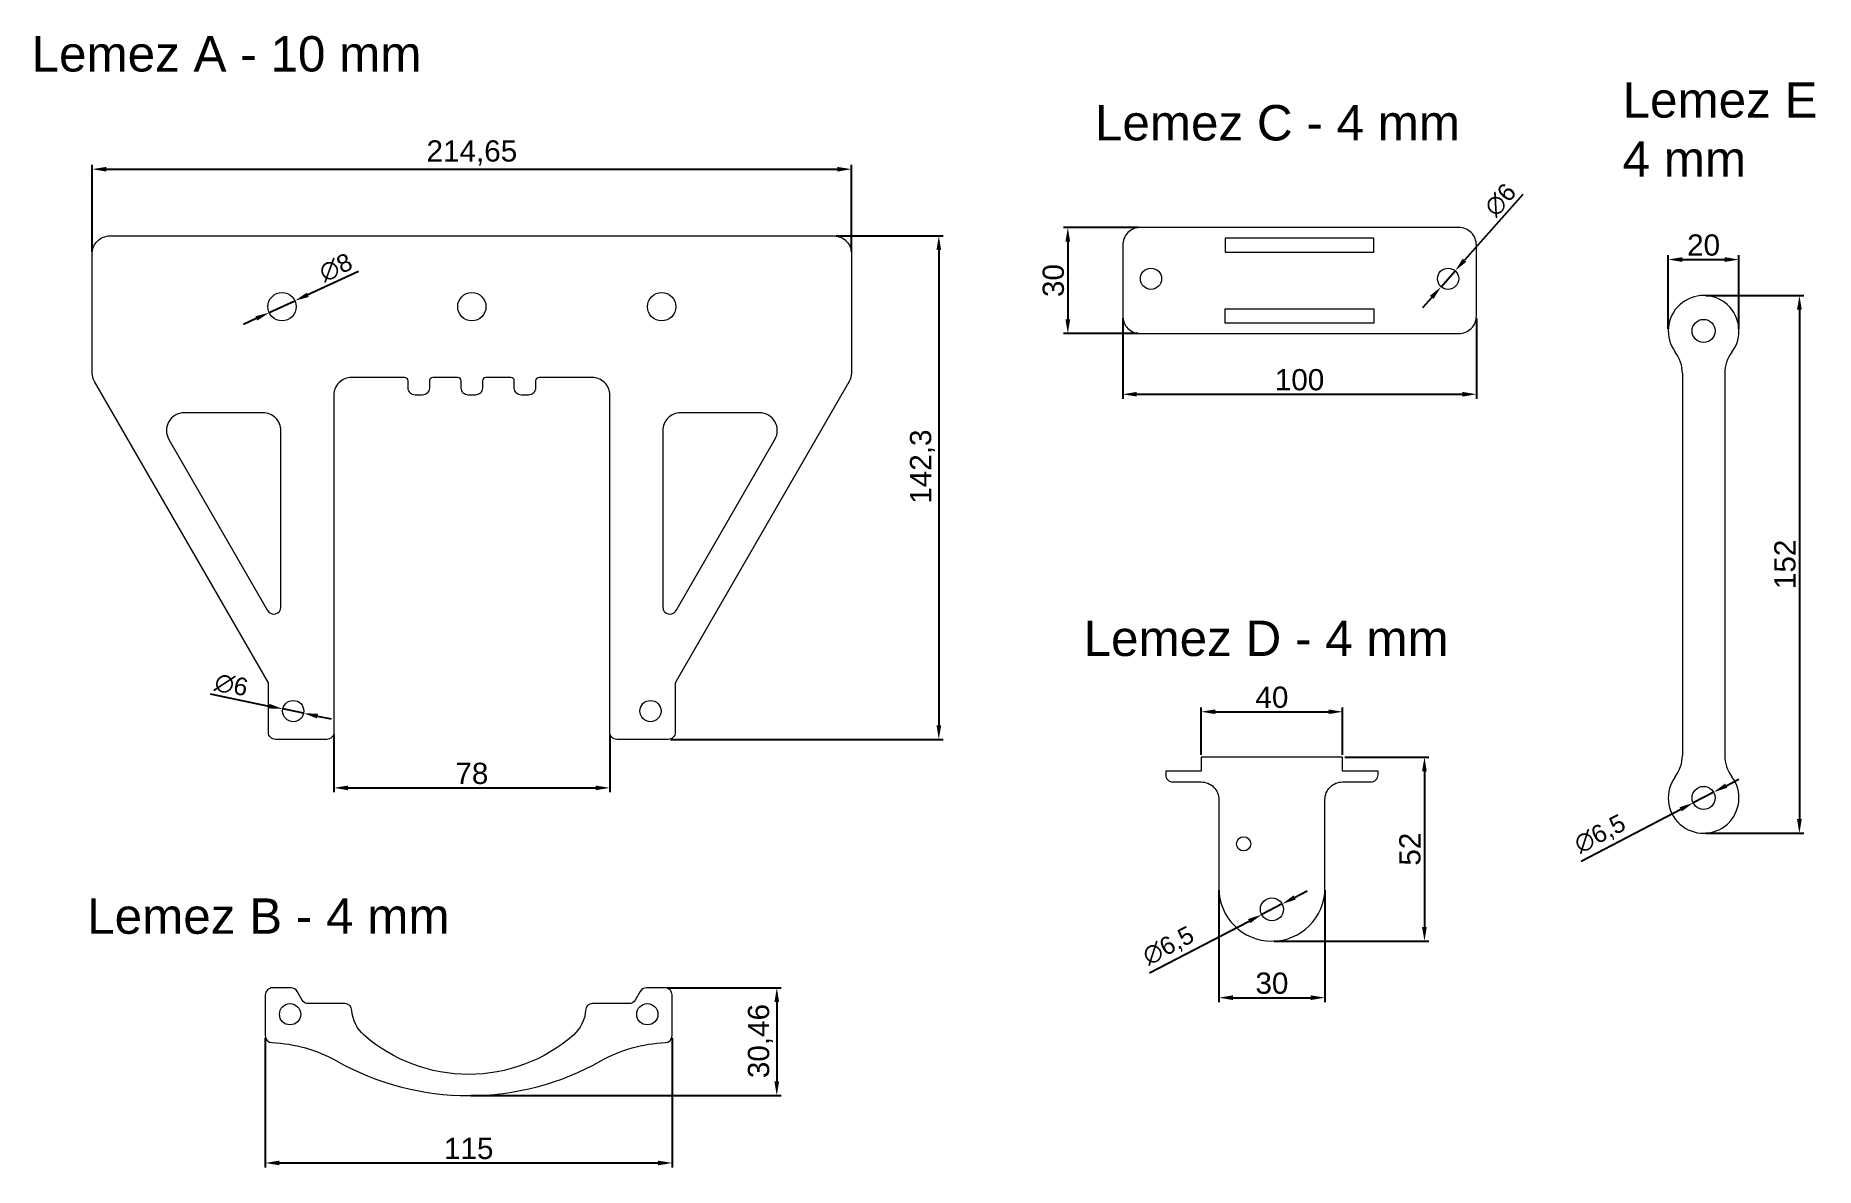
# Model space of a CAD drawing. Header units: millimetres. Extents: x 7381 to 7884, y 1178 to 1498.
import ezdxf

# ---------------------------------------------------------------- set-up
doc = ezdxf.new("R2010")
doc.units = ezdxf.units.MM
doc.layers.get('0').update_dxf_attribs({"lineweight": 15})
doc.layers.get('Defpoints').update_dxf_attribs({"lineweight": 15})
for name, color, linetype, lineweight in [('pocket', 50, 'Continuous', 15), ('Rajz kiegeszites', 30, 'Continuous', 15), ('Text', 102, 'Continuous', 15)]:
    doc.layers.add(name, color=color, linetype=linetype, lineweight=lineweight)
doc.styles.get("Standard").update_dxf_attribs({"font": 'arial.ttf'})
doc.dimstyles.new('ISO-25', dxfattribs={"dimtxt": 2.5, "dimasz": 2.5, "dimexe": 1.25, "dimexo": 0.625, "dimtad": 1, "dimtxsty": 'Standard', "dimcen": 2.5, "dimadec": 0, "dimazin": 0, "dimtfac": 1, "dimtmove": 0, "dimatfit": 3, "dimfxl": 1, "dimarcsym": 0})

# ---------------------------------------------------------------- blocks, each defined once
blk = doc.blocks.new('*D53')
at = {"layer": 'Defpoints', "color": 0}
for p in [(7782.01, 1431.8), (7778.04, 1427.3)]:
    blk.add_point(p, dxfattribs=at)
at = {"layer": 'Text', "color": 0, "lineweight": -2}
for p, q in [((7801.11, 1453.41), (7784.66, 1434.79)), ((7778.04, 1427.3), (7782.01, 1431.8)), ((7775.39, 1424.3), (7772.74, 1421.31))]:
    blk.add_line(p, q, dxfattribs=at)
at = {"layer": 'Text', "color": 0}
for points in [[(7784.16, 1435.23), (7785.16, 1434.35), (7782.01, 1431.8)], [(7774.89, 1424.74), (7775.89, 1423.86), (7778.04, 1427.3)]]:
    blk.add_solid(points, dxfattribs=at)
at = {"layer": 'Text', "color": 0, "insert": (7794.8, 1451.84), "char_height": 5, "attachment_point": 5, "rotation": 48.5279}
blk.add_mtext('∅6', dxfattribs=at)
blk = doc.blocks.new('*D54')
at = {"layer": 'Defpoints', "color": 0}
for p in [(7727.32, 1249.84), (7733.09, 1252.84)]:
    blk.add_point(p, dxfattribs=at)
at = {"layer": 'Text', "color": 0, "lineweight": -2}
for p, q in [((7736.64, 1254.68), (7740.19, 1256.52)), ((7695.58, 1233.37), (7723.77, 1248)), ((7733.09, 1252.84), (7727.32, 1249.84))]:
    blk.add_line(p, q, dxfattribs=at)
at = {"layer": 'Text', "color": 0}
for points in [[(7736.33, 1255.27), (7736.95, 1254.09), (7733.09, 1252.84)], [(7723.46, 1248.59), (7724.08, 1247.41), (7727.32, 1249.84)]]:
    blk.add_solid(points, dxfattribs=at)
at = {"layer": 'Text', "color": 0, "insert": (7701.06, 1240.81), "char_height": 5, "attachment_point": 5, "rotation": 27.4371}
blk.add_mtext('∅6,5', dxfattribs=at)
blk = doc.blocks.new('*D56')
at = {"layer": 'Defpoints', "color": 0, "ltscale": 0.5}
for p in [(7688.02, 1419.05), (7788.02, 1419), (7788.02, 1396.91)]:
    blk.add_point(p, dxfattribs=at)
at = {"layer": 'Text', "color": 0, "lineweight": -2, "ltscale": 0.5}
for p, q in [((7688.02, 1418.42), (7688.02, 1395.66)), ((7788.02, 1418.37), (7788.02, 1395.66)), ((7692.02, 1396.91), (7784.02, 1396.91))]:
    blk.add_line(p, q, dxfattribs=at)
at = {"layer": 'Text', "color": 0, "ltscale": 0.5}
for points in [[(7692.02, 1397.58), (7692.02, 1396.25), (7688.02, 1396.91)], [(7784.02, 1397.58), (7784.02, 1396.25), (7788.02, 1396.91)]]:
    blk.add_solid(points, dxfattribs=at)
at = {"layer": 'Text', "color": 0, "ltscale": 0.5, "insert": (7738.02, 1400.98), "char_height": 6, "attachment_point": 5}
blk.add_mtext('100', dxfattribs=at)
blk = doc.blocks.new('*D58')
at = {"layer": 'Defpoints', "color": 0, "ltscale": 0.5}
for p in [(7693.02, 1444.05), (7672.51, 1414.05), (7693.02, 1414.05)]:
    blk.add_point(p, dxfattribs=at)
at = {"layer": 'Text', "color": 0, "lineweight": -2, "ltscale": 0.5}
for p, q in [((7692.4, 1444.05), (7671.26, 1444.05)), ((7672.51, 1440.05), (7672.51, 1418.05)), ((7692.4, 1414.05), (7671.26, 1414.05))]:
    blk.add_line(p, q, dxfattribs=at)
at = {"layer": 'Text', "color": 0, "ltscale": 0.5}
for points in [[(7671.84, 1440.05), (7673.17, 1440.05), (7672.51, 1444.05)], [(7671.84, 1418.05), (7673.17, 1418.05), (7672.51, 1414.05)]]:
    blk.add_solid(points, dxfattribs=at)
at = {"layer": 'Text', "color": 0, "ltscale": 0.5, "insert": (7668.44, 1429.05), "char_height": 6, "attachment_point": 5, "rotation": 90}
blk.add_mtext('30', dxfattribs=at)
blk = doc.blocks.new('*D61')
at = {"layer": 'Defpoints', "color": 0, "ltscale": 0.5}
for p in [(7750.21, 1294.34), (7730.21, 1242.34), (7773.33, 1242.34)]:
    blk.add_point(p, dxfattribs=at)
at = {"layer": 'Text', "color": 0, "lineweight": -2, "ltscale": 0.5}
for p, q in [((7750.83, 1294.34), (7774.58, 1294.34)), ((7773.33, 1290.34), (7773.33, 1246.34)), ((7730.83, 1242.34), (7774.58, 1242.34))]:
    blk.add_line(p, q, dxfattribs=at)
at = {"layer": 'Text', "color": 0, "ltscale": 0.5}
for points in [[(7772.66, 1290.34), (7773.99, 1290.34), (7773.33, 1294.34)], [(7772.66, 1246.34), (7773.99, 1246.34), (7773.33, 1242.34)]]:
    blk.add_solid(points, dxfattribs=at)
at = {"layer": 'Text', "color": 0, "ltscale": 0.5, "insert": (7769.26, 1268.34), "char_height": 6, "attachment_point": 5, "rotation": 90}
blk.add_mtext('52', dxfattribs=at)
blk = doc.blocks.new('*D62')
at = {"layer": 'Defpoints', "color": 0, "ltscale": 0.5}
for p in [(7715.21, 1257.34), (7745.21, 1257.34), (7745.21, 1226.36)]:
    blk.add_point(p, dxfattribs=at)
at = {"layer": 'Text', "color": 0, "lineweight": -2, "ltscale": 0.5}
for p, q in [((7715.21, 1256.71), (7715.21, 1225.11)), ((7745.21, 1256.71), (7745.21, 1225.11)), ((7719.21, 1226.36), (7741.21, 1226.36))]:
    blk.add_line(p, q, dxfattribs=at)
at = {"layer": 'Text', "color": 0, "ltscale": 0.5}
for points in [[(7719.21, 1227.02), (7719.21, 1225.69), (7715.21, 1226.36)], [(7741.21, 1227.02), (7741.21, 1225.69), (7745.21, 1226.36)]]:
    blk.add_solid(points, dxfattribs=at)
at = {"layer": 'Text', "color": 0, "ltscale": 0.5, "insert": (7730.21, 1230.42), "char_height": 6, "attachment_point": 5}
blk.add_mtext('30', dxfattribs=at)
blk = doc.blocks.new('*D64')
at = {"layer": 'Defpoints', "color": 0, "ltscale": 0.5}
for p in [(7750.21, 1307.17), (7710.21, 1294.34), (7750.21, 1294.34)]:
    blk.add_point(p, dxfattribs=at)
at = {"layer": 'Text', "color": 0, "lineweight": -2, "ltscale": 0.5}
for p, q in [((7710.21, 1294.96), (7710.21, 1308.42)), ((7750.21, 1294.96), (7750.21, 1308.42)), ((7714.21, 1307.17), (7746.21, 1307.17))]:
    blk.add_line(p, q, dxfattribs=at)
at = {"layer": 'Text', "color": 0, "ltscale": 0.5}
for points in [[(7714.21, 1307.84), (7714.21, 1306.51), (7710.21, 1307.17)], [(7746.21, 1307.84), (7746.21, 1306.51), (7750.21, 1307.17)]]:
    blk.add_solid(points, dxfattribs=at)
at = {"layer": 'Text', "color": 0, "ltscale": 0.5, "insert": (7730.21, 1311.24), "char_height": 6, "attachment_point": 5}
blk.add_mtext('40', dxfattribs=at)
blk = doc.blocks.new('*D67')
at = {"layer": 'Defpoints', "color": 0, "ltscale": 0.5}
for p in [(7445.64, 1215.64), (7560.64, 1215.64), (7560.64, 1179.64)]:
    blk.add_point(p, dxfattribs=at)
at = {"layer": 'Text', "color": 0, "lineweight": -2, "ltscale": 0.5}
for p, q in [((7445.64, 1215.02), (7445.64, 1178.39)), ((7560.64, 1215.02), (7560.64, 1178.39)), ((7449.64, 1179.64), (7556.64, 1179.64))]:
    blk.add_line(p, q, dxfattribs=at)
at = {"layer": 'Text', "color": 0, "ltscale": 0.5}
for points in [[(7449.64, 1180.31), (7449.64, 1178.98), (7445.64, 1179.64)], [(7556.64, 1180.31), (7556.64, 1178.98), (7560.64, 1179.64)]]:
    blk.add_solid(points, dxfattribs=at)
at = {"layer": 'Text', "color": 0, "ltscale": 0.5, "insert": (7503.14, 1183.71), "char_height": 6, "attachment_point": 5}
blk.add_mtext('115', dxfattribs=at)
blk = doc.blocks.new('*D69')
at = {"layer": 'Defpoints', "color": 0, "ltscale": 0.5}
for p in [(7558.64, 1229.14), (7503.14, 1198.67), (7590.24, 1198.67)]:
    blk.add_point(p, dxfattribs=at)
at = {"layer": 'Text', "color": 0, "lineweight": -2, "ltscale": 0.5}
for p, q in [((7559.26, 1229.14), (7591.49, 1229.14)), ((7590.24, 1225.14), (7590.24, 1202.67)), ((7503.76, 1198.67), (7591.49, 1198.67))]:
    blk.add_line(p, q, dxfattribs=at)
at = {"layer": 'Text', "color": 0, "ltscale": 0.5}
for points in [[(7589.57, 1225.14), (7590.9, 1225.14), (7590.24, 1229.14)], [(7589.57, 1202.67), (7590.9, 1202.67), (7590.24, 1198.67)]]:
    blk.add_solid(points, dxfattribs=at)
at = {"layer": 'Text', "color": 0, "ltscale": 0.5, "insert": (7585.63, 1214.1), "char_height": 6, "attachment_point": 5, "rotation": 90}
blk.add_mtext('30,46', dxfattribs=at)
blk = doc.blocks.new('*D71')
at = {"layer": 'Defpoints', "color": 0, "ltscale": 0.5}
for p in [(7611.35, 1460.52), (7396.7, 1436.67), (7611.35, 1436.67)]:
    blk.add_point(p, dxfattribs=at)
at = {"layer": 'Text', "color": 0, "lineweight": -2, "ltscale": 0.5}
for p, q in [((7396.7, 1437.29), (7396.7, 1461.77)), ((7400.7, 1460.52), (7607.35, 1460.52)), ((7611.35, 1437.29), (7611.35, 1461.77))]:
    blk.add_line(p, q, dxfattribs=at)
at = {"layer": 'Text', "color": 0, "ltscale": 0.5}
for points in [[(7400.7, 1461.18), (7400.7, 1459.85), (7396.7, 1460.52)], [(7607.35, 1461.18), (7607.35, 1459.85), (7611.35, 1460.52)]]:
    blk.add_solid(points, dxfattribs=at)
at = {"layer": 'Text', "color": 0, "ltscale": 0.5, "insert": (7504.03, 1465.12), "char_height": 6, "attachment_point": 5}
blk.add_mtext('214,65', dxfattribs=at)
blk = doc.blocks.new('*D73')
at = {"layer": 'Defpoints', "color": 0, "ltscale": 0.5}
for p in [(7606.35, 1441.67), (7559.53, 1299.37), (7636.05, 1299.37)]:
    blk.add_point(p, dxfattribs=at)
at = {"layer": 'Text', "color": 0, "lineweight": -2, "ltscale": 0.5}
for p, q in [((7606.98, 1441.67), (7637.3, 1441.67)), ((7636.05, 1437.67), (7636.05, 1303.37)), ((7560.15, 1299.37), (7637.3, 1299.37))]:
    blk.add_line(p, q, dxfattribs=at)
at = {"layer": 'Text', "color": 0, "ltscale": 0.5}
for points in [[(7635.38, 1437.67), (7636.71, 1437.67), (7636.05, 1441.67)], [(7635.38, 1303.37), (7636.71, 1303.37), (7636.05, 1299.37)]]:
    blk.add_solid(points, dxfattribs=at)
at = {"layer": 'Text', "color": 0, "ltscale": 0.5, "insert": (7631.44, 1376.46), "char_height": 6, "attachment_point": 5, "rotation": 90}
blk.add_mtext('142,3', dxfattribs=at)
blk = doc.blocks.new('*D75')
at = {"layer": 'Defpoints', "color": 0, "ltscale": 0.5}
for p in [(7465.03, 1301.37), (7543.03, 1301.37), (7543.03, 1285.66)]:
    blk.add_point(p, dxfattribs=at)
at = {"layer": 'Text', "color": 0, "lineweight": -2, "ltscale": 0.5}
for p, q in [((7465.03, 1300.74), (7465.03, 1284.41)), ((7543.03, 1300.74), (7543.03, 1284.41)), ((7469.03, 1285.66), (7539.03, 1285.66))]:
    blk.add_line(p, q, dxfattribs=at)
at = {"layer": 'Text', "color": 0, "ltscale": 0.5}
for points in [[(7469.03, 1286.32), (7469.03, 1284.99), (7465.03, 1285.66)], [(7539.03, 1286.32), (7539.03, 1284.99), (7543.03, 1285.66)]]:
    blk.add_solid(points, dxfattribs=at)
at = {"layer": 'Text', "color": 0, "ltscale": 0.5, "insert": (7504.03, 1289.72), "char_height": 6, "attachment_point": 5}
blk.add_mtext('78', dxfattribs=at)
blk = doc.blocks.new('*D76')
at = {"layer": 'Defpoints', "color": 0}
for p in [(7450.59, 1307.97), (7456.46, 1306.76)]:
    blk.add_point(p, dxfattribs=at)
at = {"layer": 'Text', "color": 0, "lineweight": -2}
for p, q in [((7430.04, 1312.2), (7446.67, 1308.78)), ((7456.46, 1306.76), (7450.59, 1307.97)), ((7460.38, 1305.95), (7464.3, 1305.15))]:
    blk.add_line(p, q, dxfattribs=at)
at = {"layer": 'Text', "color": 0}
for points in [[(7446.8, 1309.43), (7446.54, 1308.12), (7450.59, 1307.97)], [(7460.52, 1306.61), (7460.25, 1305.3), (7456.46, 1306.76)]]:
    blk.add_solid(points, dxfattribs=at)
at = {"layer": 'Text', "color": 0, "insert": (7436.03, 1314.74), "char_height": 5, "attachment_point": 5, "rotation": 348.369}
blk.add_mtext('∅6', dxfattribs=at)
blk = doc.blocks.new('*D77')
at = {"layer": 'Defpoints', "color": 0}
for p in [(7446.73, 1419.99), (7454, 1423.34)]:
    blk.add_point(p, dxfattribs=at)
at = {"layer": 'Text', "color": 0, "lineweight": -2}
for p, q in [((7471.98, 1431.61), (7457.63, 1425.01)), ((7446.73, 1419.99), (7454, 1423.34)), ((7443.1, 1418.32), (7439.46, 1416.65))]:
    blk.add_line(p, q, dxfattribs=at)
at = {"layer": 'Text', "color": 0}
for points in [[(7457.35, 1425.62), (7457.91, 1424.4), (7454, 1423.34)], [(7442.82, 1418.93), (7443.37, 1417.72), (7446.73, 1419.99)]]:
    blk.add_solid(points, dxfattribs=at)
at = {"layer": 'Text', "color": 0, "insert": (7465.57, 1432.73), "char_height": 5, "attachment_point": 5, "rotation": 24.7071}
blk.add_mtext('∅8', dxfattribs=at)
blk = doc.blocks.new('*D87')
at = {"layer": 'Defpoints', "color": 0}
for p in [(7855.1, 1284.44), (7849.33, 1281.45)]:
    blk.add_point(p, dxfattribs=at)
at = {"layer": 'Text', "color": 0, "lineweight": -2}
for p, q in [((7858.65, 1286.28), (7862.2, 1288.13)), ((7855.1, 1284.44), (7849.33, 1281.45)), ((7817.59, 1264.97), (7845.78, 1279.6))]:
    blk.add_line(p, q, dxfattribs=at)
at = {"layer": 'Text', "color": 0}
for points in [[(7858.34, 1286.88), (7858.96, 1285.69), (7855.1, 1284.44)], [(7845.47, 1280.19), (7846.09, 1279.01), (7849.33, 1281.45)]]:
    blk.add_solid(points, dxfattribs=at)
at = {"layer": 'Text', "color": 0, "insert": (7823.07, 1272.42), "char_height": 5, "attachment_point": 5, "rotation": 27.4371}
blk.add_mtext('∅6,5', dxfattribs=at)
blk = doc.blocks.new('*D91')
at = {"layer": 'Defpoints', "color": 0, "ltscale": 0.5}
for p in [(7862.24, 1434.99), (7842.24, 1414.83), (7862.24, 1414.83)]:
    blk.add_point(p, dxfattribs=at)
at = {"layer": 'Text', "color": 0, "lineweight": -2, "ltscale": 0.5}
for p, q in [((7842.24, 1415.45), (7842.24, 1436.24)), ((7846.24, 1434.99), (7858.24, 1434.99)), ((7862.24, 1415.45), (7862.24, 1436.24))]:
    blk.add_line(p, q, dxfattribs=at)
at = {"layer": 'Text', "color": 0, "ltscale": 0.5}
for points in [[(7846.24, 1435.66), (7846.24, 1434.32), (7842.24, 1434.99)], [(7858.24, 1435.66), (7858.24, 1434.32), (7862.24, 1434.99)]]:
    blk.add_solid(points, dxfattribs=at)
at = {"layer": 'Text', "color": 0, "ltscale": 0.5, "insert": (7852.24, 1439.05), "char_height": 6, "attachment_point": 5}
blk.add_mtext('20', dxfattribs=at)
blk = doc.blocks.new('*D92')
at = {"layer": 'Defpoints', "color": 0, "ltscale": 0.5}
for p in [(7852.24, 1424.83), (7852.24, 1272.83), (7879.33, 1272.83)]:
    blk.add_point(p, dxfattribs=at)
at = {"layer": 'Text', "color": 0, "lineweight": -2, "ltscale": 0.5}
for p, q in [((7852.87, 1424.83), (7880.58, 1424.83)), ((7879.33, 1420.83), (7879.33, 1276.83)), ((7852.87, 1272.83), (7880.58, 1272.83))]:
    blk.add_line(p, q, dxfattribs=at)
at = {"layer": 'Text', "color": 0, "ltscale": 0.5}
for points in [[(7878.66, 1420.83), (7880, 1420.83), (7879.33, 1424.83)], [(7878.66, 1276.83), (7880, 1276.83), (7879.33, 1272.83)]]:
    blk.add_solid(points, dxfattribs=at)
at = {"layer": 'Text', "color": 0, "ltscale": 0.5, "insert": (7875.27, 1348.83), "char_height": 6, "attachment_point": 5, "rotation": 90}
blk.add_mtext('152', dxfattribs=at)

msp = doc.modelspace()

# ---------------------------------------------------------------- linework, layer by layer
at = {"ltscale": 0.5}
for p, q in [((7846.243, 1402.826), (7846.243, 1294.826)), ((7858.243, 1402.826), (7858.243, 1294.826))]:
    msp.add_line(p, q, dxfattribs=at)
msp.add_lwpolyline([(7717.022, 1444.048), (7693.022, 1444.048, 0.4142136), (7688.022, 1439.048), (7688.022, 1433.048), (7688.022, 1426.048), (7688.022, 1419.048, 0.4142136), (7693.022, 1414.048), (7708.022, 1414.048), (7738.022, 1414.048), (7768.022, 1414.048), (7783.022, 1414.048, 0.4142136), (7788.022, 1419.048), (7788.022, 1426.048), (7788.022, 1433.048), (7788.022, 1439.048, 0.4142136), (7783.022, 1444.048), (7759.022, 1444.048)], format="xyb", close=True)
for points in [[(7717.022, 1441.048), (7717.022, 1437.048), (7718.022, 1437.048), (7758.022, 1437.048), (7759.022, 1437.048), (7759.022, 1441.048)], [(7718.022, 1417.048), (7717.022, 1417.048), (7717.022, 1421.048), (7759.022, 1421.048), (7759.022, 1417.048), (7758.022, 1417.048)]]:
    msp.add_lwpolyline(points, close=True, dxfattribs=at)
msp.add_lwpolyline([(7710.205, 1290.339), (7700.205, 1290.339), (7700.205, 1289.339, 0.4142136), (7702.205, 1287.339), (7710.205, 1287.339, -0.4142136), (7715.205, 1282.339), (7715.205, 1257.339, 1), (7745.205, 1257.339), (7745.205, 1282.339, -0.4142136), (7750.205, 1287.339), (7758.205, 1287.339, 0.4142136), (7760.205, 1289.339), (7760.205, 1290.339), (7750.205, 1290.339), (7750.205, 1294.339), (7730.205, 1294.339), (7710.205, 1294.339)], format="xyb", close=True, dxfattribs=at)
for centre in [(7696.022, 1429.548), (7780.022, 1429.548)]:
    msp.add_circle(centre, 3)
for centre, radius in [((7852.243, 1414.826), 3.25), ((7852.243, 1282.826), 3.25), ((7722.205, 1269.839), 2), ((7730.205, 1251.339), 3.25)]:
    msp.add_circle(centre, radius, dxfattribs=at)
for centre, start, end in [((7852.243, 1414.826), 323.1301, 216.8699), ((7836.243, 1402.826), 0, 36.8699), ((7868.243, 1402.826), 143.1301, 180), ((7836.243, 1294.826), 323.1301, 0), ((7868.243, 1294.826), 180, 216.8699), ((7852.243, 1282.826), 143.1301, 36.8699)]:
    msp.add_arc(centre, 10, start, end, dxfattribs=at)
at = {"layer": 'pocket', "color": 7, "ltscale": 0.5}
msp.add_lwpolyline([(7560.638, 1227.137, 0.4142136), (7558.638, 1229.137), (7553.371, 1229.137, 0.2679492), (7551.638, 1228.137), (7550.216, 1225.673, -0.2679492), (7548.484, 1224.673), (7547.638, 1224.673), (7538.142, 1224.673, 0.3987687), (7536.145, 1222.779, -0.2027061), (7532.736, 1215.776, -0.1813995), (7503.138, 1204.673, -0.1813995), (7473.541, 1215.776, -0.2027061), (7470.132, 1222.779, 0.3987687), (7468.135, 1224.673), (7458.638, 1224.673), (7457.793, 1224.673, -0.2679492), (7456.061, 1225.673), (7454.638, 1228.137, 0.2679492), (7452.906, 1229.137), (7447.638, 1229.137, 0.4142136), (7445.638, 1227.137), (7445.638, 1215.644, 0.4034248), (7447.565, 1213.646, -0.1198739), (7465.759, 1208.501, 0.1292612), (7503.138, 1198.673, 0.1292612), (7540.518, 1208.501, -0.1198739), (7558.712, 1213.646, 0.4034248), (7560.638, 1215.644)], format="xyb", close=True, dxfattribs=at)
for centre in [(7452.638, 1221.673), (7553.638, 1221.673)]:
    msp.add_circle(centre, 3, dxfattribs=at)
at = {"layer": 'Rajz kiegeszites', "color": 7, "ltscale": 0.5}
for points in [[(7446.526, 1307.366), (7446.526, 1315.366), (7397.37, 1400.506, -0.1316525), (7396.701, 1403.006), (7396.701, 1436.666, -0.4142136), (7401.701, 1441.666), (7504.026, 1441.666), (7606.351, 1441.666, -0.4142136), (7611.351, 1436.666), (7611.351, 1403.006, -0.1316525), (7610.681, 1400.506), (7561.794, 1315.83, 0.1316525), (7561.526, 1314.83), (7561.526, 1307.366), (7561.526, 1301.366, -0.4142136), (7559.526, 1299.366), (7545.026, 1299.366, -0.4142136), (7543.026, 1301.366), (7543.026, 1310.366), (7543.026, 1396.666, 0.4142136), (7538.026, 1401.666), (7523.026, 1401.666, 0.4142136), (7522.026, 1400.666), (7522.026, 1398.666, -0.4142136), (7520.026, 1396.666), (7518.026, 1396.666, -0.4142136), (7516.026, 1398.666), (7516.026, 1400.666, 0.4142136), (7515.026, 1401.666), (7508.026, 1401.666, 0.4142136), (7507.026, 1400.666), (7507.026, 1398.666, -0.4142136), (7505.026, 1396.666), (7503.026, 1396.666, -0.4142136), (7501.026, 1398.666), (7501.026, 1400.666, 0.4142136), (7500.026, 1401.666), (7493.026, 1401.666, 0.4142136), (7492.026, 1400.666), (7492.026, 1398.666, -0.4142136), (7490.026, 1396.666), (7488.026, 1396.666, -0.4142136), (7486.026, 1398.666), (7486.026, 1400.666, 0.4142136), (7485.026, 1401.666), (7470.026, 1401.666, 0.4142136), (7465.026, 1396.666), (7465.026, 1310.366), (7465.026, 1301.366, -0.4142136), (7463.026, 1299.366), (7448.526, 1299.366, -0.4142136), (7446.526, 1301.366)], [(7418.351, 1384.166), (7446.294, 1335.768, 0.767327), (7450.026, 1336.768), (7450.026, 1386.666, 0.4142136), (7445.026, 1391.666), (7422.681, 1391.666, 0.5773503)], [(7563.026, 1391.666, 0.4142136), (7558.026, 1386.666), (7558.026, 1336.768, 0.767327), (7561.758, 1335.768), (7589.701, 1384.166, 0.5773503), (7585.37, 1391.666)]]:
    msp.add_lwpolyline(points, format="xyb", close=True, dxfattribs=at)
for centre, radius in [((7450.363, 1421.666), 4), ((7504.026, 1421.666), 4), ((7557.689, 1421.666), 4), ((7453.526, 1307.366), 3), ((7554.526, 1307.366), 3)]:
    msp.add_circle(centre, radius, dxfattribs=at)

# ---------------------------------------------------------------- texts
at = {"layer": 'Text', "char_height": 10, "attachment_point": 1}
for s, width, insert in [('Lemez A - 10 mm', 211.34682, (7379.553, 1498.132)), ('Lemez E \\P4 mm', 112.67384, (7829.331, 1485.096)), ('Lemez C - 4 mm', 115.53736, (7680.161, 1478.652)), ('Lemez D - 4 mm', 120.22136, (7676.957, 1332.932)), ('Lemez B - 4 mm', 211.34682, (7395.273, 1254.426))]:
    msp.add_mtext_dynamic_manual_height_columns(s, width=width, gutter_width=12.5, heights=[0], dxfattribs=dict(at, insert=insert))

# ---------------------------------------------------------------- dimensions: what is measured, and where the dimension line sits
at = {"layer": 'Text', "ltscale": 0.5}
for base, p1, p2, picture, middle in [((7611.351, 1460.517), (7396.701, 1436.666), (7611.351, 1436.666), '*D71', (7504.026, 1465.123)), ((7862.243, 1434.991), (7842.243, 1414.826), (7862.243, 1414.826), '*D91', (7852.243, 1439.055)), ((7788.022, 1396.914), (7688.022, 1419.048), (7788.022, 1418.996), '*D56', (7738.022, 1400.978)), ((7750.205, 1307.174), (7710.205, 1294.339), (7750.205, 1294.339), '*D64', (7730.205, 1311.237)), ((7543.026, 1285.657), (7465.026, 1301.366), (7543.026, 1301.366), '*D75', (7504.026, 1289.72)), ((7745.205, 1226.356), (7715.205, 1257.339), (7745.205, 1257.339), '*D62', (7730.205, 1230.421)), ((7560.638, 1179.642), (7445.638, 1215.644), (7560.638, 1215.644), '*D67', (7503.138, 1183.705))]:
    dim = msp.add_linear_dim(base=base, p1=p1, p2=p2, dimstyle='ISO-25', override={"dimtxt": 6, "dimasz": 4, "dimgap": 1}, dxfattribs=at)
    dim.commit()
    dim.dimension.update_dxf_attribs({"geometry": picture, "text_midpoint": middle})
at = {"layer": 'Text'}
for p1, p2, picture, middle in [((7778.035, 1427.3), (7782.009, 1431.796), '*D53', (7797.565, 1449.396)), ((7446.729, 1419.994), (7453.997, 1423.338), '*D77', (7467.112, 1429.372)), ((7456.464, 1306.761), (7450.587, 1307.971), '*D76', (7435.287, 1311.12)), ((7855.099, 1284.441), (7849.33, 1281.446), '*D87', (7824.951, 1268.789)), ((7733.09, 1252.837), (7727.321, 1249.842), '*D54', (7702.942, 1237.185))]:
    dim = msp.add_diameter_dim_2p(p1=p1, p2=p2, dimstyle='ISO-25', override={"dimtxt": 5, "dimasz": 4, "dimgap": 1}, dxfattribs=at)
    dim.commit()
    dim.dimension.update_dxf_attribs({"geometry": picture, "text_midpoint": middle, "dimtype": 163})
at = {"layer": 'Text', "ltscale": 0.5}
for base, p1, p2, picture, middle in [((7636.048, 1299.366), (7606.351, 1441.666), (7559.526, 1299.366), '*D73', (7636.048, 1376.46)), ((7773.326, 1242.339), (7750.205, 1294.339), (7730.205, 1242.339), '*D61', (7773.326, 1268.339)), ((7590.238, 1198.673), (7558.638, 1229.137), (7503.138, 1198.673), '*D69', (7590.238, 1214.096))]:
    dim = msp.add_linear_dim(base=base, p1=p1, p2=p2, angle=90, dimstyle='ISO-25', override={"dimtxt": 6, "dimasz": 4, "dimgap": 1}, dxfattribs=at)
    dim.commit()
    dim.dimension.update_dxf_attribs({"geometry": picture, "text_midpoint": middle, "dimtype": 160})
for base, p1, p2, picture, middle in [((7672.505, 1414.048), (7693.022, 1444.048), (7693.022, 1414.048), '*D58', (7668.44, 1429.048)), ((7879.33, 1272.826), (7852.243, 1424.826), (7852.243, 1272.826), '*D92', (7875.266, 1348.826))]:
    dim = msp.add_linear_dim(base=base, p1=p1, p2=p2, angle=90, dimstyle='ISO-25', override={"dimtxt": 6, "dimasz": 4, "dimgap": 1}, dxfattribs=at)
    dim.commit()
    dim.dimension.update_dxf_attribs({"geometry": picture, "text_midpoint": middle})

doc.saveas('drawing.dxf')
